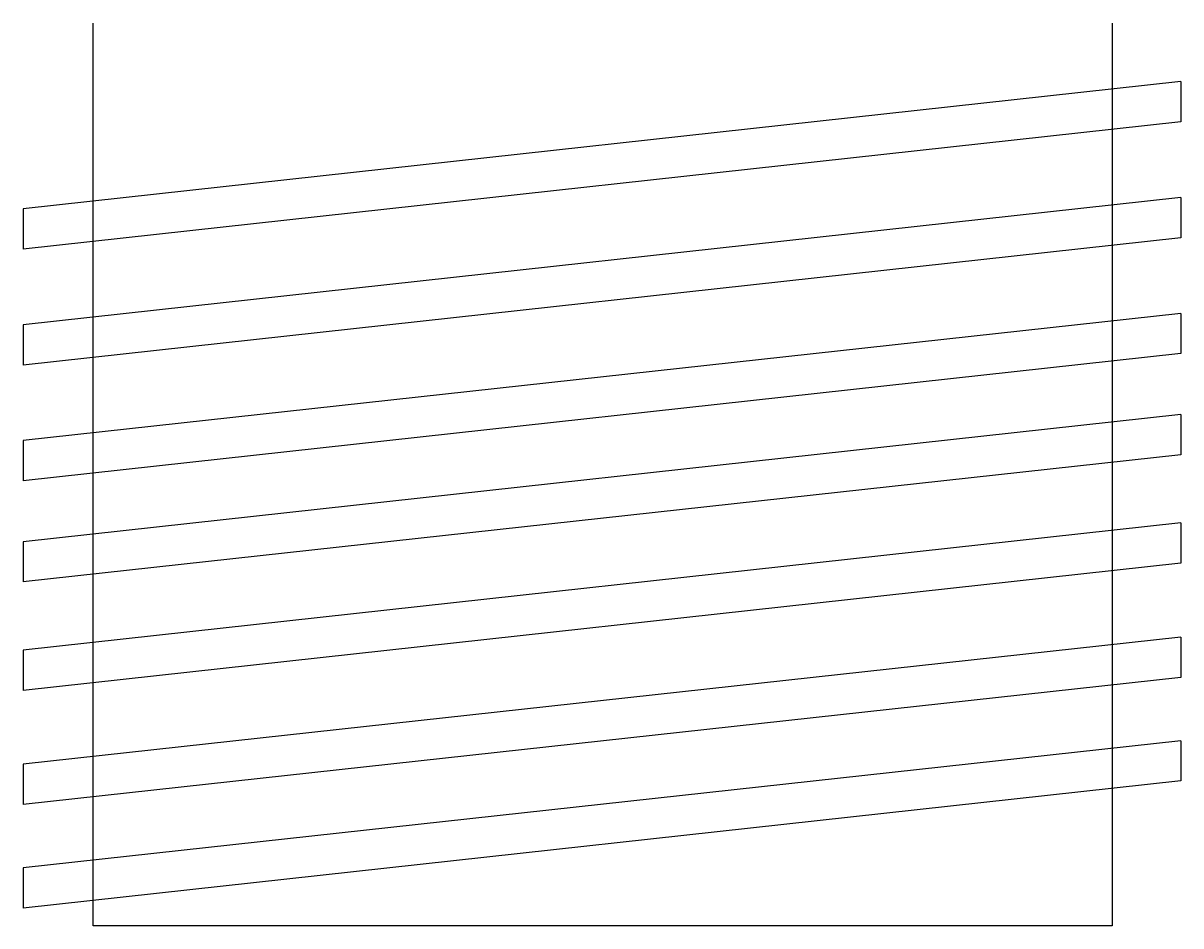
# Model space of a CAD drawing. Header units: millimetres. Extents: x -1407 to -386, y 947 to 2557.
# Drawn here: x -1407.436 to -1405.634, y 2555.328 to 2556.734 of the extents above.
import ezdxf

# ---------------------------------------------------------------- set-up
doc = ezdxf.new("R2010")
doc.units = ezdxf.units.MM
doc.layers.add('Hektar', color=255, linetype='Continuous')

msp = doc.modelspace()

# ---------------------------------------------------------------- linework, layer by layer
at = {"layer": 'Hektar'}
for p, q in [((-1407.327, 2555.3279), (-1407.327, 2556.7342)), ((-1405.7409, 2556.7342), (-1405.7409, 2555.3279)), ((-1405.6337, 2556.643), (-1407.436, 2556.4449)), ((-1405.6337, 2556.643), (-1405.6337, 2556.5803)), ((-1405.6337, 2556.5803), (-1407.436, 2556.3821)), ((-1405.6337, 2556.4625), (-1407.436, 2556.2644)), ((-1405.6337, 2556.4625), (-1405.6337, 2556.3998)), ((-1407.436, 2556.4449), (-1407.436, 2556.3821)), ((-1405.6337, 2556.3998), (-1407.436, 2556.2016)), ((-1405.6337, 2556.2821), (-1407.436, 2556.0839)), ((-1405.6337, 2556.2821), (-1405.6337, 2556.2193)), ((-1407.436, 2556.2644), (-1407.436, 2556.2016)), ((-1405.6337, 2556.2193), (-1407.436, 2556.0211)), ((-1405.6337, 2556.1246), (-1407.436, 2555.9264)), ((-1405.6337, 2556.1246), (-1405.6337, 2556.0618)), ((-1407.436, 2556.0839), (-1407.436, 2556.0211)), ((-1405.6337, 2556.0618), (-1407.436, 2555.8637)), ((-1405.6337, 2555.9556), (-1407.436, 2555.7575)), ((-1405.6337, 2555.9556), (-1405.6337, 2555.8929)), ((-1407.436, 2555.9264), (-1407.436, 2555.8637)), ((-1405.6337, 2555.8929), (-1407.436, 2555.6947)), ((-1405.6337, 2555.7777), (-1407.436, 2555.5796)), ((-1405.6337, 2555.7777), (-1405.6337, 2555.715)), ((-1407.436, 2555.7575), (-1407.436, 2555.6947)), ((-1405.6337, 2555.715), (-1407.436, 2555.5168)), ((-1405.6337, 2555.6164), (-1407.436, 2555.4183)), ((-1405.6337, 2555.6164), (-1405.6337, 2555.5537)), ((-1407.436, 2555.5796), (-1407.436, 2555.5168)), ((-1405.6337, 2555.5537), (-1407.436, 2555.3555)), ((-1407.436, 2555.4183), (-1407.436, 2555.3555)), ((-1405.7409, 2555.3279), (-1407.327, 2555.3279))]:
    msp.add_line(p, q, dxfattribs=at)

doc.saveas('drawing.dxf')
